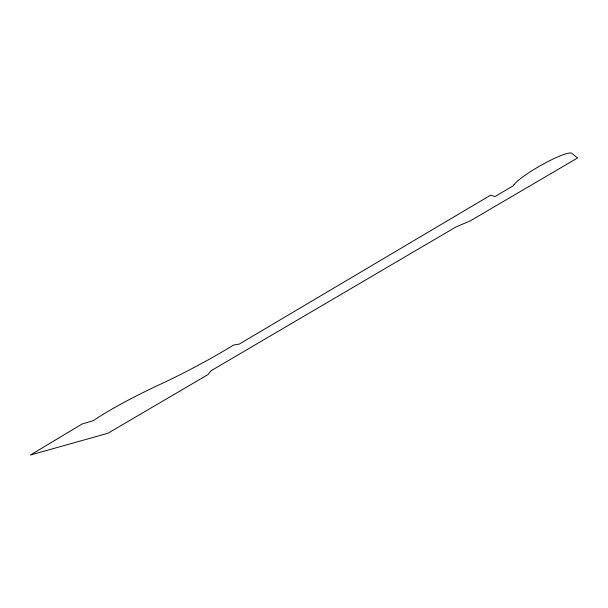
<?xml version="1.0" encoding="UTF-8"?>
<svg xmlns="http://www.w3.org/2000/svg" width="608" height="608" viewBox="0 0 608 608"><rect width="100%" height="100%" fill="white"/><g stroke="black" fill="none" stroke-linecap="round" stroke-linejoin="round"><path stroke-width="0.91" d="M513.92 184.824L513.365 185.721L495.018 196.559L490.633 195.168L239.233 344.113L233.495 345.086A147.113 24.913 -25.5 0 1 164.707 382.25L155.374 386.62A86.838 11.567 -25.7 0 0 93.191 420.721L82.194 423.951L30.4 455.027L107.859 433.284L207.89 374.65L211.098 370.728L455.833 227.02L470.121 220.955L577.6 157.958L571.74 153.231A33.896 5.168 -29.7 0 0 543.681 163.841A33.896 5.168 -29.7 0 0 513.92 184.824"/></g></svg>
